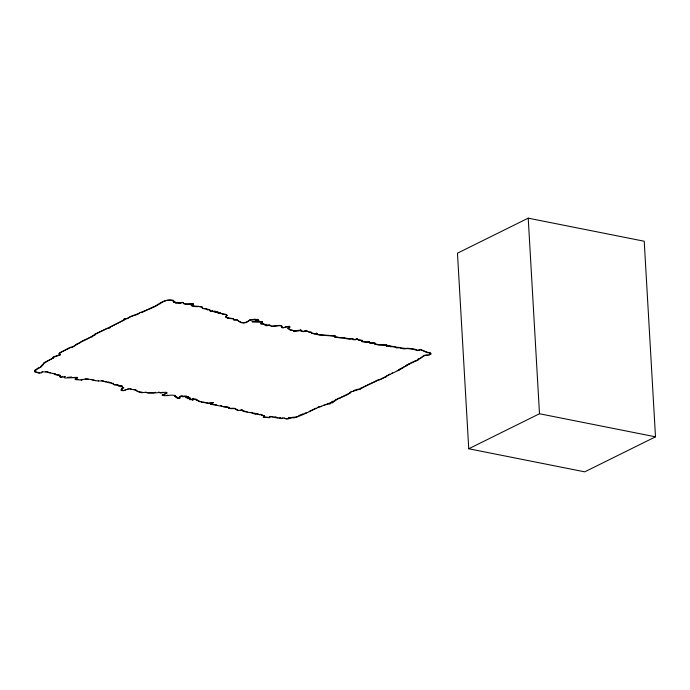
<?xml version="1.0" encoding="UTF-8"?>
<svg xmlns="http://www.w3.org/2000/svg" width="690" height="690" viewBox="0 0 690 690"><rect width="100%" height="100%" fill="white"/><g stroke="black" fill="none" stroke-linecap="round" stroke-linejoin="round"><path stroke-width="1.03" d="M335.142 399.967L335.513 400.536L331.7 402.236L332.873 402.598L331.674 401.804L333.261 401.166M178.365 302.936L175.855 303.272L175.424 302.384C172.949 302.298 173.449 302.367 173.768 300.849A4.701 1.561 -3.3 0 0 171.957 300.09C161.702 298.968 155.897 307.809 146.565 310.026C145.487 310.923 137.552 312.941 141.657 312.596C145.935 310.724 148.833 308.749 152.835 307.059M400.39 347.881L407.273 348.588L403.676 348.89L399.588 347.743L396.534 347.933L394.853 346.837L390.143 346.665L390.833 346.432L389.35 346.026C386.469 346.958 386.581 344.603 386.297 345.768M262.148 322.601L262.45 321.747L260.898 323.869L264.443 324.524C267.755 324.145 263.166 326.844 269.48 325.231L271.688 326.482L280.235 325.654L281.943 326.422C280.683 330.036 287.42 325.758 289.49 326.361L289.705 327.215L289.49 326.361M270.247 416.389L269.385 417.717L263.416 417.243L264.632 416.139L261.959 415.371L261.95 414.707L260.837 414.336M293.586 331.122C310.164 328.224 293.828 332.804 293.569 330.648L290.154 330.018L287.954 328.449L289.058 327.586L289.679 327.836L289.748 326.603M174.95 395.646C172.983 396.181 179.762 398.579 175.398 396.75M362.526 340.308L361.422 341.248L369.176 342.068L365.847 342.378L361.439 341.576L361.655 340.998C363.915 339.747 356.937 340.101 356.868 339.014C353.608 341.731 353.194 337.099 349.675 338.842C345.897 337.85 343.353 338.281 339.463 337.815C338.204 337.177 333.468 338.048 335.099 335.892L319.108 334.659L317.228 334.193L317.236 333.477L316.443 333.244L316.132 334.029L314.692 334.115L311.406 333.08L311.069 331.994L309.543 332.054L306.627 330.743L304.273 330.941L304.066 331.718L300.944 331.235L300.771 329.777M334.633 336.401L339.204 337.488L344.646 337.807M34.957 370.125C33.172 372.497 38.131 366.933 40.029 367.485C43.073 362.923 48.662 360.767 52.966 358.058C53.096 356.834 61.548 354.789 59.53 355.143M60.03 354.902C56.589 352.832 66.749 350.106 69.785 347.829C75.029 347.079 74.58 344.845 80.325 342.283A3.648 1.208 -3.3 0 0 80.489 342.093C83.913 340.653 88.113 338.902 91.313 336.608A2.613 0.871 -3.3 0 1 92.037 336.651L92.926 335.978A3.493 1.156 -3.3 0 1 93.702 335.737C93.987 334.452 96.143 334.296 94.038 335.435M89.89 337.695L91.33 336.944A2.613 0.871 -3.3 0 1 92.055 336.979L92.158 336.039L94.021 335.107M62.557 376.317L61.505 376.964M54.338 356.618L59.504 354.841M199.988 401.658C203.326 400.881 198.789 402.684 198.246 400.752M77.116 344.224L80.342 342.611A3.648 1.208 -3.3 0 0 80.514 342.421C82.515 340.351 86.354 339.437 89.873 337.358M222.542 313.639C223.698 314.778 225.518 313.312 227.096 315.261L225.682 316.848L228.071 318.211L228.226 317.805M185.093 396.086C185.645 397.061 190.509 396.56 186.291 397.414C185.334 398.492 188.396 397.061 188.87 397.457C189.163 397.526 186.421 398.259 188.129 398.699C192.519 396.578 187.163 401.399 194.002 398.751L192.208 399.933L193.649 398.553M186.317 395.982L185.791 397.173M335.513 400.536C338.557 397.725 347.415 395.948 350.399 392.377L351.857 391.299L348.959 393.498M188.784 397.207L187.568 397.845L188.111 398.372M212.796 402.839L210.717 403.771L210.666 404.444C215.815 404.694 221.611 406.755 227.277 407.16C230.451 409.041 228.873 406.151 226.82 407.316M237.213 409.601L237.809 410.093M269.721 417.321C270.446 415.725 274.439 418.123 276.38 417.234L275.776 417.545L275.681 416.95M261.959 415.371L261.372 414.768L255.145 413.957L255.197 413.345L252.1 412.801M255.145 413.957L252.324 413.388L252.083 412.586L251.031 412.344M301.038 330.527L303.264 331.398L306.645 331.071L309.56 332.39L311.087 332.33L311.406 333.08M77.047 343.939L75.891 344.957M179.728 396.888C180.909 398.967 176.105 398.915 176.606 396.862M190.613 399.821L190.837 399.484M178.287 302.781L181.03 303.014L178.77 303.272L177.373 302.349L175.562 302.824M412.491 361.974C407.212 364.829 403.797 367.468 398.751 370.349M406.867 365.873C405.548 364.846 409.23 365.053 408.903 363.777M402.503 367.917L403.935 366.787M386.271 345.656C391.368 345.595 394.594 347.372 400.373 347.553M174.846 395.913L174.932 395.318M173.992 301.409L173.785 301.185A4.701 1.561 -3.3 0 0 171.974 300.426C163.659 298.822 159.882 305.092 152.852 307.386M65.179 376.335L64.377 377.508M210.717 403.771L213.383 402.693L208.346 403.383L201.368 402.046L201.532 401.408M34.974 370.461C38.088 368.736 43.617 365.666 43.565 363.552M316.313 333.934L316.443 333.244M214.909 311.82L215.202 311.095L212.003 311.544M201.368 402.046L201.471 401.563M360.56 388.185L360.611 388.867L369.435 384.028M280.088 417.968L281.149 418.623C283.728 416.372 285.927 420.106 288.67 418.692L289.205 417.769L294.466 417.769L297.951 416.588C309.025 412.784 318.961 405.444 330.018 403.797L329.993 402.917L330.933 402.512L329.993 402.917M269.704 416.984L269.385 417.717M261.062 323.86L262.131 322.273M405.616 366.019L404.72 366.614M263.313 417.2L264.615 415.811L262.795 415.328M52.992 358.446L52.776 357.377L54.32 356.29M189.664 398.751L190.138 398.406M52.526 373.342L55.002 373.92L48.248 372.505L46.92 371.651L45.989 371.893L46.92 371.651M98.411 381.018C92.84 380.535 86.975 377.404 81.463 380.052L75.279 379.621L77.401 378.042L76.763 377.585L65.024 377.982L64.118 377.611L64.903 376.524L60.806 377.413L59.625 376.593C62.471 374.308 54.45 375.757 54.717 373.859M190.673 399.329L189.776 399.346M334.564 336.815L335.099 335.892M426.092 354.927L427.541 355.014M123.786 319.582L127.633 318.521C131.6 315.347 136.784 315.666 139.898 312.794C136.732 314.778 131.6 315.33 127.616 318.185L123.959 319.125L124.157 320.16L109.322 327.457L109.986 327.931L106.907 328.621L94.935 334.452L95.28 334.822M189.793 399.683L190.638 398.777M289.041 327.258L288.041 327.966M202.041 306.998L198.021 306.334L202.041 306.998L201.747 307.464L202.912 308.283M198.039 306.671C196.788 307.076 188.922 305.584 192.346 304.471M325.939 404.392L325.482 404.642M59.728 352.97L69.768 347.501C73.485 346.725 73.959 346.095 75.874 344.629M286.479 326.456C284.772 327.759 280.537 328.337 281.925 326.085L280.218 325.326L271.662 326.146L269.462 324.904L265.262 324.981L266.107 324.3M217.824 312.32C217.6 313.778 220.921 311.984 220.714 313.51L222.516 313.717M166.454 392.61L166.773 392.912L162.279 395.292L166.799 393.24L166.713 392.653L165.531 392.231L160.244 393.033L158.778 391.92M280.157 418.399L280.589 418.192M174.605 396.371L174.829 395.577M109.434 327.414L124.347 319.643L123.76 319.254M417.916 359.223C418.33 360.577 422.366 356.273 424.954 355.591C426.601 355.169 428.861 355.661 430.888 353.892C429.585 352.09 428.895 353.116 430.888 353.892M335.116 336.22L319.125 334.986L317.245 334.529L317.236 333.477M398.656 370.082L398.932 369.486M416.993 350.434C420.106 349.425 424.419 348.804 417.985 350.598C416.346 350.701 416.096 349.701 412.059 349.131C397.552 347.329 417.709 348.709 416.915 350.192M374.394 381.725L375.395 381.225M197.53 399.846L197.012 400.45L197.59 400.459M180.28 396.146L182.082 395.879L182.867 396.733L186.343 396.31M180.297 396.474L182.1 396.215L182.867 396.733M119.163 385.382L117.171 385.529L118.137 385.037C114.928 384.451 114.98 385.788 113.203 384.071L113.169 383.235M95.263 334.486L94.918 334.124L108.399 327.741M298.485 415.811L297.951 416.588M418.58 359.706L408.946 364.208M424.134 355.514L425.213 355.04M192.191 399.605L193.847 399.156M192.208 399.933L193.191 399.933C193.579 399.243 196.917 398.716 195.581 399.683C197.685 399.959 195.624 399.51 196.003 399.07M113.272 383.804L102.344 381.035L98.213 380.88M190.147 397.811L189.647 398.423M341.576 396.991L340.765 397.63M290.68 418.149C291.853 416.519 295.924 417.666 297.105 416.691M252.195 321.549L253.316 321.23M337.16 399.01L337.712 398.622M122.466 386.081L122.553 386.538M430.784 353.987L430.776 353.522L428.93 354.971M120.189 385.408L119.646 385.814L120.983 385.469L120.129 386.279L121.543 386.055M155.509 392.213L154.267 392.653M258.647 320.264L255.197 319.651L257.594 319.315L258.957 320.402L252.221 321.885L262.467 322.075M421.875 357.075L423.557 355.816M288.636 418.476L289.179 417.433L290.007 417.985M420.219 358.058L420.865 357.989M81.437 379.716C83.525 378.405 81.713 380.82 81.101 379.474M47.041 371.677L50.223 372.876M262.45 321.747L252.169 321.635M159.174 392.524L153.637 393.05L147.695 392.998L145.763 392.291L141.234 392.739L137.06 391.316L135.663 390.143L129.66 388.884C127.866 388.919 119.844 392.446 121.759 389.617L121.682 389.229M343.258 396.215L344.258 395.594M399.381 369.193L399.959 368.917M371.22 383.209L370.927 383.399A6.176 2.053 -3.3 0 0 370.168 383.683M416.881 360.335L418.563 359.378M211.968 311.406L212.71 310.776L210.139 311.035M319.22 406.841L321.713 406.514M186.274 397.086L188.051 396.509L185.774 396.845M335.797 399.674L336.427 399.303M309.224 411.447L316.003 408.204M391.73 373.35L392.576 372.859M281.132 418.295L282.288 418.166M363.682 386.883L361.094 388.03M335.495 400.2L333.719 401.537M378.094 379.862L375.671 381.053M210.027 310.664C211.589 309.362 204.128 308.74 202.955 308.327M286.074 418.821L288.653 418.356M59.728 353.108L58.745 353.711L59.633 354.272M124.942 390.048L126.279 389.324M194.813 306.446L191.113 305.696L193.373 304.54L193.347 303.954L186.843 303.971L183.497 303.402L183.35 302.513L180.909 302.462L183.376 302.85M193.364 304.281C191.139 303.195 182.764 305.92 183.35 302.513M240.905 409.886C243.147 410.231 235.971 411.24 235.35 408.842C233.367 408.221 230.503 409.274 228.58 408.04M59.323 355.359L59.409 354.919M311.38 332.744L314.674 333.779L316.296 333.598M323.731 405.211L324.662 405.125M364.544 386.495L365.726 385.917M418.382 358.981L419.218 358.541M43.53 362.931L52.94 358.17M389.841 374.118C383.899 378.077 378.094 380.078 370.944 383.726A6.176 2.053 -3.3 0 0 369.875 384.158L365.536 385.995M351.874 391.635L360.611 388.867M372.505 382.596L371.47 383.028M233.47 318.651L233.548 319.936L237.144 320.057L238.697 321.402C243.32 324.585 247.546 322.515 249.901 319.979C246.787 321.988 243.648 324.421 238.68 321.066L237.127 319.729L234.065 319.781L233.47 318.651L228.045 317.874M233.487 318.978L228.071 318.211M528.221 218.161L457.47 253.178L468.743 448.767L584.749 471.839L655.5 436.822L644.218 241.233L528.221 218.161L539.494 413.75L468.743 448.767M184.748 396.103L182.746 396.198M299.227 415.458L301.444 414.397M416.225 360.827L415.285 360.689L413.448 361.862M379.785 379.836L385.908 376.774M406.203 365.743L406.841 365.536M280.295 418.261L276 417.424M275.776 417.545L277.984 417.993M373.247 382.251L373.989 381.906M348.614 393.611L344.948 395.292M421.573 349.632L421.202 349.796C424.359 350.675 426.179 352.495 429.913 352.642M421.59 349.959L421.219 350.123C424.376 351.046 426.265 352.78 429.982 353.013M330.018 403.797L328.112 403.339L326.922 403.952M123.355 387.487L121.638 388.979L123.846 387.616L122.139 387.694L122.535 386.271L120.345 386.667L121 385.805L118.283 385.986L118.663 385.348M375.395 343.577L373.549 342.999L369.65 343.137L368.831 342.162L370.444 342.956L374.558 342.913L375.395 343.577L374.48 344.051L378.249 344.966L386.659 345.086M317.797 407.229L318.642 406.867M117.507 384.968L117.947 385.365M332.856 402.27L330.95 402.848M331.933 402.995L332.873 402.598M162.279 395.292C166.376 396.724 170.568 394.197 174.665 395.465M127.46 389.091L128.297 388.755M400.674 368.676L402.451 367.684M306.093 412.836L307.024 412.465M274.413 417.019L275.103 417.372M42.228 371.608C40.503 374.48 37.277 372.281 34.578 371.841L34.5 370.996M342.076 396.741L342.749 396.483M228.243 318.142L227.717 317.762M177.27 397.768L179.874 397.82M193.321 398.829L191.673 399.174M338.505 398.182L340.049 398.199M186.49 397.509L188.844 397.13M175.501 302.539L175.398 302.048L173.035 301.737L173.958 301.323M194.796 306.119L198.021 306.334M357.61 389.238L359.982 389.074M378.594 379.621L379.767 379.509M163.168 392.256L160.848 392.662M353.09 339.721L356.868 339.014M263.295 416.872L269.367 417.381M71.536 377.059L71.639 377.542M255.128 413.629L256.784 413.569M302.289 414.052L303.272 413.741M397.216 370.573L398.794 370.22L387.202 375.74L385.391 376.895L385.926 377.102M249.901 319.979C254.679 318.961 259.569 318.875 249.927 320.315M305.756 413.025L304.721 413.31M261.941 415.044L262.45 415.233M166.713 395.422L167.877 395.103M120.992 390.143L121.785 389.945L121.621 388.643M375.369 343.24L374.256 343.517L378.232 344.629L386.961 345.147M209.182 403.072L211.735 402.977M148.393 392.722L153.62 392.722M39.468 372.85L38.735 372.859M344.664 338.135C346.57 339.213 352.84 339.523 352.952 338.471M213.038 404.375L216.833 404.996M255.084 320.893L257.586 320.609M293.483 330.846L293.992 330.622L290.136 329.691L287.937 328.112M279.7 418.088L280.278 417.933M260.88 323.532L263.977 323.705L264.468 324.852L266.124 324.628M241.664 409.826C242.388 412.025 248.926 412.163 252.1 412.922M368.555 341.817L369.15 341.74M369.176 342.068L368.848 342.499M71.044 377.051L67.465 377.361M72.993 377.49L77.168 377.361L75.038 379.043L78.651 379.535M116.645 384.701C115.506 384.278 114.109 385.184 113.177 383.735M260.579 414.371L259.647 414.888M289.507 326.689L286.505 326.793M142.485 392.308L138.793 391.618M196.27 400.028C196.357 400.752 201.213 400.235 198.125 401.114M357.248 338.902L358.705 340.274L362.543 340.636M54.976 374.36L58.909 375.05M88.182 379.138L85.129 379.095M41.15 372.936L42.668 371.832L45.989 371.893M217.962 312.277C214.124 312.07 213.495 311.25 210.562 311.319C209.941 310.88 210.648 308.991 207.345 309.983C206.957 308.697 204.939 308.525 202.972 308.654L201.877 307.171M349.959 393.611L349.494 393.153M226.803 406.988L223.379 406.738M227.735 318.09L225.699 317.184L227.114 315.597C224.483 313.795 223.595 314.89 220.697 313.174M273.111 416.803L271.36 416.458M106.484 381.57L105.165 381.673M101.732 380.639L103.957 381.061M208.32 403.055L205.611 402.537M243.501 410.921L245.33 411.326M242.716 410.783L241.793 410.3L242.104 409.506M129.936 388.806L131.238 389.039M133.886 389.505L135.645 389.815L137.983 391.351M162.262 394.956L164.039 395.396M91.011 379.44L95.574 380.656M202.688 401.968L204.654 402.339M539.494 413.75L655.5 436.822M120.974 389.807L123.743 390.687M356.739 338.799L357.265 339.23M386.978 345.483L386.409 345.035M398.44 370.47L398.639 369.754M111.228 382.803L111.901 382.95M145.892 392.231L147.677 392.662M220.783 405.341L222.439 406.453M211.752 404.478L210.648 404.107M316.469 333.581L317.262 333.805M107.89 381.82L110.064 382.467M179.892 398.147L179.469 397.949L180.038 396.405M246.08 411.542L247.262 411.921M220.688 313.303L217.799 313.01L217.945 311.94L214.944 311.966M38.399 372.686L35.078 371.548M285.203 418.692L284.099 418.088M257.197 413.655L258.362 413.991L258.207 414.569M60.34 376.999L59.607 376.257M236.429 409.291C234.384 407.065 230.874 409.351 228.554 407.704M59.719 375.093L60.237 375.489M180.909 302.462L181.03 303.014M174.561 395.844L174.837 396.603M429.697 352.771L429.689 353.418M420.27 349.554L419.684 349.494M407.1 364.717L407.083 365.157M389.332 345.69L388.772 345.742M386.46 345.302L386.529 346.07M386.271 345.44L386.288 345.983M357.334 339.075L357.437 339.618M356.592 389.815L354.824 390.023L353.427 391.075M334.805 336.616L334.822 337.117M288.618 417.804L288.67 418.692M281.192 325.568L281.356 326.292M275.853 417.269L275.966 417.804M194.847 306.222L195.003 306.696M193.347 303.954L193.373 304.54M178.348 302.608L178.305 303.117M176.804 397.086L176.821 397.682M166.695 392.317L166.73 392.826M160.623 302.384L160.546 303.212M160.459 303.031L160.416 303.531M160.356 302.953L160.416 303.712M125.451 318.461L125.011 318.668M60.108 354.324L60.177 354.85M59.927 354.306L59.866 354.953M59.53 354.246L59.581 355.1M55.114 374.411L55.002 373.92M54.898 374.049L54.821 374.523M41.736 365.683L41.65 366.209M41.159 366.407L41.107 366.925M36.32 369.34L36.26 369.771"/></g></svg>
